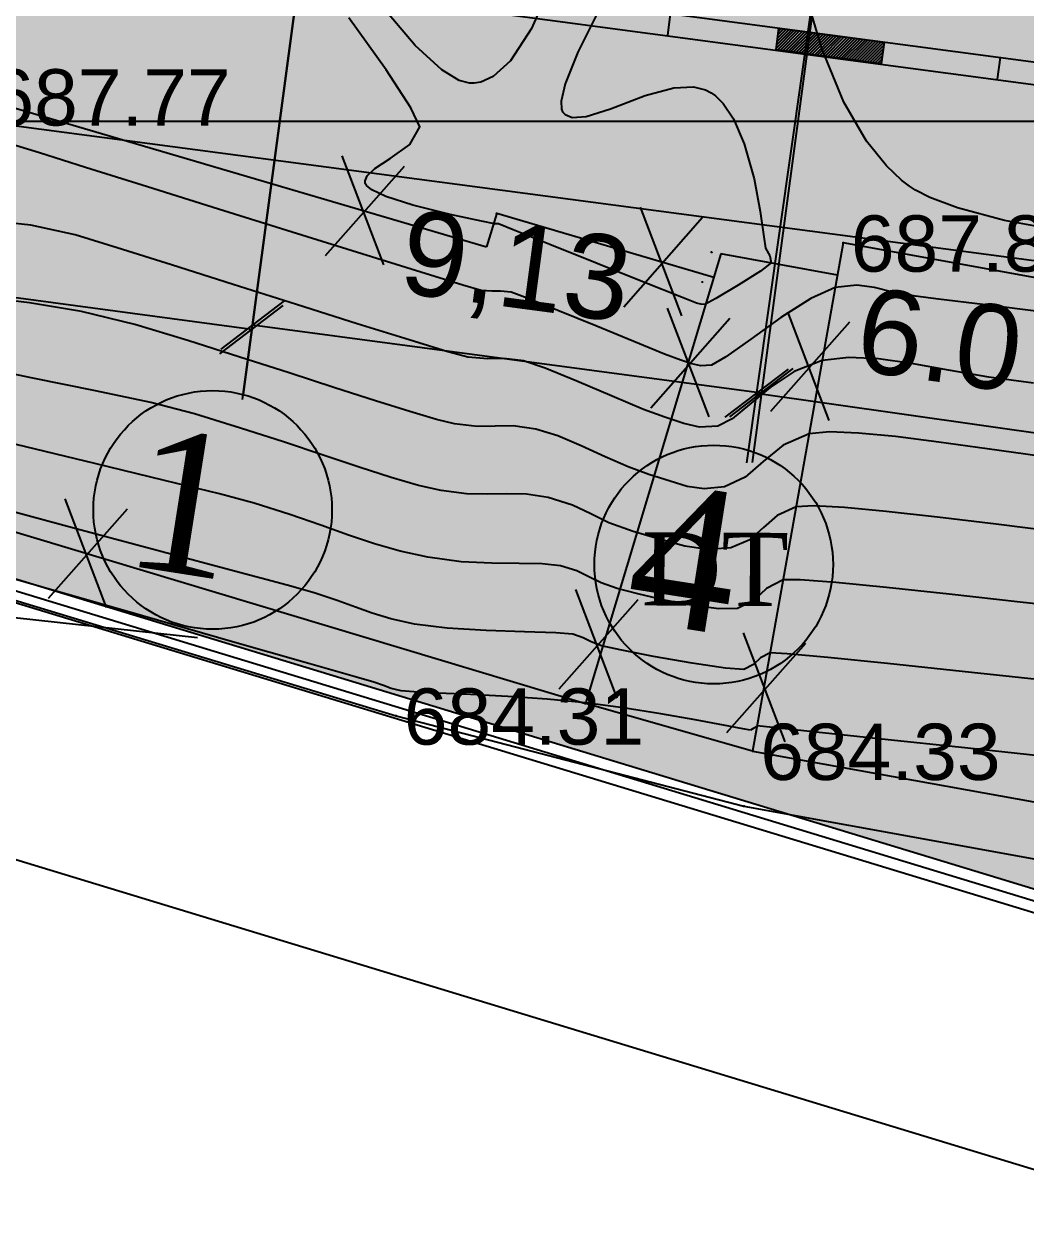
# Model space of a CAD drawing. Header units: feet. Extents: x 3381 to 683417, y 675186 to 4372291.
# Drawn here: x 682660.59 to 682678.39, y 4371923.06 to 4371944.6 of the extents above; entities that cross this region are included whole.
import ezdxf

# ---------------------------------------------------------------- set-up
doc = ezdxf.new("R2010")
doc.units = ezdxf.units.FT
doc.header["$MEASUREMENT"] = 0
doc.header["$PDMODE"] = 34
doc.header["$PDSIZE"] = 0.01
doc.linetypes.add('DUZ', pattern=[0])
doc.layers.get('0').update_dxf_attribs({"linetype": 'CONTINUOUS'})
doc.layers.get('Defpoints').update_dxf_attribs({"linetype": 'CONTINUOUS'})
for name, color, linetype in [('0_Point_Height', 2, 'CONTINUOUS'), ('0_Point_Point', 7, 'CONTINUOUS'), ('Layer8', 7, 'CONTINUOUS'), ('Yazilar', 7, 'CONTINUOUS')]:
    doc.layers.add(name, color=color, linetype=linetype)
for name, color, linetype, lineweight in [('ANA HORIZONTAL', 24, 'CONTINUOUS', 30), ('das tikili', 5, 'CONTINUOUS', 0), ('HORIZANTAL', 24, 'CONTINUOUS', 13), ('km setka', 170, 'CONTINUOUS', 15)]:
    doc.layers.add(name, color=color, linetype=linetype, lineweight=lineweight)
doc.styles.get("Standard").update_dxf_attribs({"font": 'arial.ttf', "height": 1.5})
doc.styles.add('style5', font='arialazlat.ttf', dxfattribs={"height": 400})
doc.dimstyles.new('ISO-25', dxfattribs={"dimtxt": 1.5, "dimasz": 1, "dimexe": 1.25, "dimexo": 0.625, "dimtad": 1, "dimtxsty": 'Standard', "dimblk": 'OBLIQUE', "dimcen": 2.5, "dimadec": 0, "dimazin": 0, "dimtfac": 1, "dimtmove": 0, "dimatfit": 3, "dimldrblk": 'OBLIQUE', "dimfxl": 1, "dimarcsym": 0})

# ---------------------------------------------------------------- blocks, each defined once
blk = doc.blocks.new('_Oblique')
at = {"color": 0, "linetype": 'ByBlock', "lineweight": -2}
blk.add_line((-0.5, -0.5), (0.5, 0.5), dxfattribs=at)
blk = doc.blocks.new('*D47')
at = {"color": 0, "lineweight": -2, "transparency": 16777216}
for p, q in [((682639.559, 4371940.221), (682638.048, 4371935.257)), ((682638.412, 4371936.453), (682730.412, 4371908.453)), ((682731.559, 4371912.221), (682730.048, 4371907.257))]:
    blk.add_line(p, q, dxfattribs=at)
at = {"layer": 'Defpoints', "color": 0, "lineweight": 30, "transparency": 16777216}
for p in [(682639.741, 4371940.819), (682731.741, 4371912.819), (682730.412, 4371908.453)]:
    blk.add_point(p, dxfattribs=at)
at = {"color": 0, "lineweight": -2, "transparency": 16777216}
for p, rotation in [((682638.412, 4371936.453), 163.072486935853), ((682730.412, 4371908.453), 343.072486935853)]:
    blk.add_blockref('_Oblique', p, dxfattribs=dict(at, rotation=rotation))
at = {"color": 0, "lineweight": 25, "transparency": 16777216, "insert": (682684.857, 4371923.913), "char_height": 1.5, "attachment_point": 5, "rotation": 343.0725}
blk.add_mtext('96,17', dxfattribs=at)
blk = doc.blocks.new('*D50')
at = {"color": 0, "lineweight": -2, "transparency": 16777216}
for p, q in [((682682.185, 4372025.104), (682678.574, 4372026.952)), ((682679.687, 4372026.383), (682636.687, 4371942.383)), ((682639.185, 4371941.104), (682635.574, 4371942.952))]:
    blk.add_line(p, q, dxfattribs=at)
at = {"layer": 'Defpoints', "color": 0, "lineweight": 30, "transparency": 16777216}
for p in [(682682.741, 4372024.819), (682636.687, 4371942.383), (682639.741, 4371940.819)]:
    blk.add_point(p, dxfattribs=at)
at = {"color": 0, "lineweight": -2, "transparency": 16777216}
for p, rotation in [((682679.687, 4372026.383), 62.89187712919826), ((682636.687, 4371942.383), 242.8918771291982)]:
    blk.add_blockref('_Oblique', p, dxfattribs=dict(at, rotation=rotation))
at = {"color": 0, "lineweight": 25, "transparency": 16777216, "insert": (682656.475, 4371984.388), "char_height": 1.5, "attachment_point": 5, "rotation": 62.8919}
blk.add_mtext('94,37', dxfattribs=at)
blk = doc.blocks.new('*D64')
at = {"color": 0, "lineweight": -2, "transparency": 16777216}
for p, q in [((682665.991, 4371949.336), (682664.48, 4371938.016)), ((682675.041, 4371948.129), (682673.53, 4371936.808)), ((682664.646, 4371939.255), (682673.695, 4371938.047))]:
    blk.add_line(p, q, dxfattribs=at)
at = {"layer": 'Defpoints', "color": 0, "lineweight": 30, "transparency": 16777216}
for p in [(682666.074, 4371949.956, 43.361), (682675.124, 4371948.748), (682673.695, 4371938.047)]:
    blk.add_point(p, dxfattribs=at)
at = {"color": 0, "lineweight": -2, "transparency": 16777216}
for p, rotation in [((682664.646, 4371939.255), 172.3976721899501), ((682673.695, 4371938.047), 352.3976721899501)]:
    blk.add_blockref('_Oblique', p, dxfattribs=dict(at, rotation=rotation))
at = {"color": 0, "lineweight": 25, "transparency": 16777216, "insert": (682669.315, 4371940.172), "char_height": 1.5, "attachment_point": 5, "rotation": 352.3977}
blk.add_mtext('9,13', dxfattribs=at)
blk = doc.blocks.new('*D68')
at = {"color": 0, "lineweight": -2, "transparency": 16777216}
for p, q in [((682645.937, 4371952.028), (682644.406, 4371940.624)), ((682665.992, 4371949.335), (682664.46, 4371937.931)), ((682664.627, 4371939.17), (682644.572, 4371941.863))]:
    blk.add_line(p, q, dxfattribs=at)
at = {"layer": 'Defpoints', "color": 0, "lineweight": 30, "transparency": 16777216}
for p in [(682646.021, 4371952.647, -452.353), (682666.075, 4371949.954, 43.361), (682644.572, 4371941.863)]:
    blk.add_point(p, dxfattribs=at)
at = {"color": 0, "lineweight": -2, "transparency": 16777216}
for p, rotation in [((682644.572, 4371941.863), 172.3520903646151), ((682664.627, 4371939.17), 352.3520903646152)]:
    blk.add_blockref('_Oblique', p, dxfattribs=dict(at, rotation=rotation))
at = {"color": 0, "lineweight": 25, "transparency": 16777216, "insert": (682654.846, 4371942.023), "char_height": 1.5, "attachment_point": 5, "rotation": 352.3521}
blk.add_mtext('20,23', dxfattribs=at)
blk = doc.blocks.new('*D83')
at = {"color": 0, "lineweight": -2, "transparency": 16777216}
for p, q in [((682665.454, 4371950.024), (682635.359, 4371953.309)), ((682636.602, 4371953.174), (682634.819, 4371936.839)), ((682663.67, 4371933.689), (682633.576, 4371936.975))]:
    blk.add_line(p, q, dxfattribs=at)
at = {"layer": 'Defpoints', "color": 0, "lineweight": 30, "transparency": 16777216}
for p in [(682666.075, 4371949.956, 43.361), (682634.819, 4371936.839), (682664.292, 4371933.622, 684.5)]:
    blk.add_point(p, dxfattribs=at)
at = {"color": 0, "lineweight": -2, "transparency": 16777216}
for p, rotation in [((682636.602, 4371953.174), 83.76950340475567), ((682634.819, 4371936.839), 263.7695034047557)]:
    blk.add_blockref('_Oblique', p, dxfattribs=dict(at, rotation=rotation))
at = {"color": 0, "lineweight": 25, "transparency": 16777216, "insert": (682634.445, 4371946.236), "char_height": 1.5, "attachment_point": 5, "rotation": 83.7695}
blk.add_mtext('{\\fArial|b0|i0|c238|p34;16.50}', dxfattribs=at)
blk = doc.blocks.new('*D29')
at = {"color": 0, "lineweight": -2, "transparency": 16777216}
for p, q in [((682643.187, 4371947.529), (682642.704, 4371943.882)), ((682642.868, 4371945.121), (682740.488, 4371932.197)), ((682740.807, 4371934.606), (682740.324, 4371930.958))]:
    blk.add_line(p, q, dxfattribs=at)
at = {"layer": 'Defpoints', "color": 0, "lineweight": 30, "transparency": 16777216}
for p in [(682643.269, 4371948.149), (682740.889, 4371935.225), (682740.488, 4371932.197)]:
    blk.add_point(p, dxfattribs=at)
at = {"color": 0, "lineweight": -2, "transparency": 16777216}
for p, rotation in [((682642.868, 4371945.121), 172.4585361197717), ((682740.488, 4371932.197), 352.4585361197717)]:
    blk.add_blockref('_Oblique', p, dxfattribs=dict(at, rotation=rotation))
at = {"color": 0, "lineweight": 25, "transparency": 16777216, "insert": (682691.86, 4371940.038), "char_height": 1.5, "attachment_point": 5, "rotation": 352.4585}
blk.add_mtext('{\\fArial|b0|i0|c238|p34;98.50}', dxfattribs=at)
blk = doc.blocks.new('*D31')
at = {"color": 0, "lineweight": -2, "transparency": 16777216}
blk.add_line((682646.404, 4371953.33), (682647.179, 4371954.843), dxfattribs=at)
blk.add_arc((682643.941, 4371948.521), 5.853, 352.4341, 62.879, dxfattribs=at)
at = {"layer": 'Defpoints', "color": 0, "lineweight": 30, "transparency": 16777216}
for p in [(682646.119, 4371952.774), (682645.258, 4371951.092), (682649.57, 4371950.126), (682643.941, 4371948.521), (682740.595, 4371935.683)]:
    blk.add_point(p, dxfattribs=at)
at = {"color": 0, "lineweight": -2, "transparency": 16777216}
for p, rotation in [((682646.609, 4371953.73), 152.8790078084072), ((682649.743, 4371947.75), 262.4341392842104)]:
    blk.add_blockref('_Oblique', p, dxfattribs=dict(at, rotation=rotation))
at = {"color": 0, "lineweight": 25, "transparency": 16777216, "insert": (682650.357, 4371951.883), "char_height": 1.5, "attachment_point": 5, "rotation": 297.6566}
blk.add_mtext('70°', dxfattribs=at)
blk = doc.blocks.new('*D32')
at = {"color": 0, "lineweight": -2, "transparency": 16777216}
blk.add_arc((682740.56, 4371935.687), 7.21, 68.4429, 172.4341, dxfattribs=at)
at = {"layer": 'Defpoints', "color": 0, "lineweight": 30, "transparency": 16777216}
for p in [(682763.481, 4371993.705), (682643.941, 4371948.521), (682738.925, 4371942.709), (682740.595, 4371935.683), (682731.623, 4371913.064)]:
    blk.add_point(p, dxfattribs=at)
at = {"color": 0, "lineweight": -2, "transparency": 16777216}
for p, rotation in [((682743.209, 4371942.393), 338.4429207151824), ((682733.413, 4371936.637), 262.434139284192)]:
    blk.add_blockref('_Oblique', p, dxfattribs=dict(at, rotation=rotation))
at = {"color": 0, "lineweight": 25, "transparency": 16777216, "insert": (682736.203, 4371943.103), "char_height": 1.5, "attachment_point": 5, "rotation": 30.4385}
blk.add_mtext('104°', dxfattribs=at)
blk = doc.blocks.new('*D42')
at = {"color": 0, "lineweight": -2, "transparency": 16777216}
for p, q in [((682675.036, 4371948.129), (682673.43, 4371936.803)), ((682681.162, 4371947.261), (682679.556, 4371935.935)), ((682673.606, 4371938.041), (682679.732, 4371937.172))]:
    blk.add_line(p, q, dxfattribs=at)
at = {"layer": 'Defpoints', "color": 0, "lineweight": 30, "transparency": 16777216}
for p in [(682675.124, 4371948.748), (682681.249, 4371947.88), (682679.732, 4371937.172)]:
    blk.add_point(p, dxfattribs=at)
at = {"color": 0, "lineweight": -2, "transparency": 16777216}
for p, rotation in [((682673.606, 4371938.041), 171.9316460418982), ((682679.732, 4371937.172), 351.9316460418983)]:
    blk.add_blockref('_Oblique', p, dxfattribs=dict(at, rotation=rotation))
at = {"color": 0, "lineweight": 25, "transparency": 16777216, "insert": (682676.864, 4371938.984), "char_height": 1.5, "attachment_point": 5, "rotation": 351.9316}
blk.add_mtext('{\\fArial|b0|i0|c238|p34;6.0}', dxfattribs=at)

msp = doc.modelspace()

# ---------------------------------------------------------------- hatches: boundary and pattern name
at = {"lineweight": 25}
h = msp.add_hatch(dxfattribs=at)
h.set_pattern_fill('GRASS', color=3)
h.set_pattern_definition([(90, (1845.1116, -2920.28305), (-0.707106781, 0.707106781), [0.1875, -1.226713563]), (45, (1845.1116, -2920.283), (-0.70710678119, 0.70710678119), [0.1875, -0.8125]), (135, (1845.1116, -2920.283), (-0.70710678119, -0.70710678119), [0.1875, -0.8125])])
edge = h.paths.add_edge_path(flags=16)
edge.add_arc((682658.082, 4371956.212), 3.56, 0, 360)
edge = h.paths.add_edge_path()
edge.add_line((682660.874, 4371958.42), (682665.412, 4371957.812))
edge.add_line((682665.412, 4371957.812), (682665.799, 4371960.701))
edge.add_line((682665.799, 4371960.701), (682658.472, 4371961.691))
edge.add_line((682658.472, 4371961.691), (682660.613, 4371977.547))
edge.add_line((682660.613, 4371977.547), (682668.986, 4371976.416))
edge.add_line((682668.986, 4371976.416), (682669.713, 4371981.799))
edge.add_line((682669.713, 4371981.799), (682665.061, 4371982.471))
edge.add_line((682665.061, 4371982.471), (682665.875, 4371988.112))
edge.add_line((682665.875, 4371988.112), (682673.997, 4371986.959))
edge.add_line((682673.997, 4371986.959), (682677.743, 4372014.074))
edge.add_line((682677.743, 4372014.074), (682677.836, 4372014.764))
edge.add_line((682677.836, 4372014.764), (682677.566, 4372014.27))
edge.add_line((682677.566, 4372014.27), (682640.028, 4371940.941))
edge.add_line((682640.028, 4371940.941), (682731.623, 4371913.064))
edge.add_line((682731.623, 4371913.064), (682763.481, 4371993.705))
edge.add_line((682763.481, 4371993.705), (682756.37, 4371996.426))
edge.add_line((682756.37, 4371996.426), (682754.616, 4371991.842))
edge.add_line((682754.616, 4371991.842), (682746.252, 4371994.776))
edge.add_arc((682905.681, 4371929.891), 172.127, 157.85455, 159.31778)
edge.add_line((682744.647, 4371990.683), (682758.012, 4371988.887))
edge.add_line((682758.012, 4371988.887), (682757.27, 4371983.639))
edge.add_line((682757.27, 4371983.639), (682743.941, 4371985.446))
edge.add_arc((682744.241, 4371982.305), 3.155, 95.4615, 167.5925)
edge.add_line((682741.16, 4371982.983), (682741.16, 4371982.028))
edge.add_line((682741.16, 4371982.028), (682742.827, 4371982.421))
edge.add_line((682742.827, 4371982.421), (682748.418, 4371981.442))
edge.add_line((682748.418, 4371981.442), (682746.468, 4371968.259))
edge.add_line((682746.468, 4371968.259), (682746.249, 4371968.259))
edge.add_line((682746.249, 4371968.259), (682741.16, 4371968.976))
edge.add_line((682741.16, 4371968.976), (682741.771, 4371974.344))
edge.add_line((682741.771, 4371974.344), (682746.874, 4371973.645))
edge.add_line((682746.874, 4371973.645), (682747.225, 4371976.207))
edge.add_line((682747.225, 4371976.207), (682742.045, 4371976.917))
edge.add_line((682742.045, 4371976.917), (682742.641, 4371982.005))
edge.add_line((682742.641, 4371982.005), (682741.06, 4371981.796))
edge.add_line((682741.06, 4371981.796), (682739.004, 4371965.83))
edge.add_line((682739.004, 4371965.83), (682747.74, 4371964.621))
edge.add_line((682747.74, 4371964.621), (682746.909, 4371957.265))
edge.add_line((682746.909, 4371957.265), (682738.126, 4371958.481))
edge.add_line((682738.126, 4371958.481), (682737.747, 4371955.83))
edge.add_line((682737.747, 4371955.83), (682731.62, 4371956.634))
edge.add_arc((682731.183, 4371946.643), 10, 87.4993, 110.7786)
edge.add_line((682727.636, 4371955.993), (682737.385, 4371954.567))
edge.add_line((682737.385, 4371954.567), (682736.758, 4371951.072))
edge.add_line((682736.758, 4371951.072), (682733.448, 4371951.598))
edge.add_line((682733.448, 4371951.598), (682733.841, 4371954.672))
edge.add_line((682733.841, 4371954.672), (682731.31, 4371955.007))
edge.add_line((682731.31, 4371955.007), (682730.905, 4371951.945))
edge.add_line((682730.905, 4371951.945), (682727.581, 4371952.385))
edge.add_line((682727.581, 4371952.385), (682727.933, 4371955.482))
edge.add_line((682727.933, 4371955.482), (682727.139, 4371955.789))
edge.add_arc((682731.353, 4371946.431), 10.263, 114.2395, 179.0096)
edge.add_line((682721.091, 4371946.608), (682720.741, 4371943.972))
edge.add_line((682720.741, 4371943.972), (682717.755, 4371944.299))
edge.add_line((682717.755, 4371944.299), (682716.874, 4371939.436))
edge.add_line((682716.874, 4371939.436), (682708.165, 4371940.649))
edge.add_line((682708.165, 4371940.649), (682708.852, 4371945.55))
edge.add_line((682708.852, 4371945.55), (682701.926, 4371946.469))
edge.add_line((682701.926, 4371946.469), (682702.361, 4371949.743))
edge.add_arc((682699.387, 4371950.138), 3, 352.4412, 442.1402)
edge.add_line((682699.797, 4371953.11), (682687.911, 4371954.75))
edge.add_line((682687.911, 4371954.75), (682686.64, 4371945.333))
edge.add_line((682686.64, 4371945.333), (682679.337, 4371946.312))
edge.add_line((682679.337, 4371946.312), (682680.591, 4371955.761))
edge.add_line((682680.591, 4371955.761), (682677.575, 4371956.183))
edge.add_line((682677.575, 4371956.183), (682676.314, 4371946.678))
edge.add_line((682676.314, 4371946.678), (682674.884, 4371946.953))
edge.add_line((682674.884, 4371946.953), (682664.163, 4371948.496))
edge.add_line((682664.163, 4371948.496), (682665.212, 4371956.326))
edge.add_line((682665.212, 4371956.326), (682661.592, 4371956.811))
edge.add_arc((682658.082, 4371956.212), 3.56, 9.688, 38.3434)
h = msp.add_hatch(dxfattribs=at)
h.set_pattern_fill('ANSI31', scale=0.3, angle=-0.0118)
h.set_pattern_definition([(44.9882312419, (-3305.74585, -3950.886588), (-0.0265110571503, 0.02652195031993), [])])
h.paths.add_polyline_path([(682674, 4371944.528), (682675.875, 4371944.277), (682675.821, 4371943.894), (682673.957, 4371944.141)])

# ---------------------------------------------------------------- linework, layer by layer
at = {"color": 7, "lineweight": 25}
for p, q in [((682672.073, 4371944.784), (682672.022, 4371944.399)), ((682677.935, 4371944.005), (682677.884, 4371943.622))]:
    msp.add_line(p, q, dxfattribs=at)
at = {"color": 30, "linetype": 'Continuous', "lineweight": 25}
for p, q in [((682633.997, 4371942.376, 684.685), (682667.198, 4371932.307, 684.313)), ((682667.198, 4371932.307, 684.313), (682673.381, 4371930.7, 684.364)), ((682673.381, 4371930.7, 684.364), (682693.452, 4371927.045, 683.701))]:
    msp.add_line(p, q, dxfattribs=at)
at = {"color": 1, "lineweight": 25}
for p, q in [((682665.943, 4371940.488, -144.004), (682667.346, 4371942.076, -144.004)), ((682666.235, 4371942.257, 553.496), (682666.972, 4371940.324, -144.004)), ((682671.537, 4371941.347, 988.197), (682672.273, 4371939.414, 290.697)), ((682671.244, 4371939.578, 290.697), (682672.647, 4371941.167, 290.697)), ((682672.02, 4371939.551, 1036.294), (682672.757, 4371937.619, 338.794)), ((682674.156, 4371939.489, 1035.794), (682674.892, 4371937.556, 338.294)), ((682671.728, 4371937.782, 338.794), (682673.131, 4371939.371, 338.794)), ((682673.863, 4371937.72, 338.294), (682675.266, 4371939.309, 338.294)), ((682661.31, 4371936.164, 1033.349), (682662.046, 4371934.231, 335.849)), ((682661.018, 4371934.395, 335.849), (682662.42, 4371935.984, 335.849)), ((682670.389, 4371934.553, 1033.794), (682671.125, 4371932.62, 336.294)), ((682670.097, 4371932.784, 336.294), (682671.499, 4371934.373, 336.294)), ((682673.37, 4371933.778, 1033.558), (682674.107, 4371931.845, 336.058)), ((682673.078, 4371932.009, 336.058), (682674.481, 4371933.598, 336.058))]:
    msp.add_line(p, q, dxfattribs=at)
at = {"linetype": 'Continuous', "lineweight": 25}
for q in [(682670.563, 4371932.522, 684.493), (682691.864, 4371928.372, 683.822)]:
    msp.add_line((682673.537, 4371931.68, 684.329), q, dxfattribs=at)
at = {"color": 7, "lineweight": 25}
for points in [[(682751.627, 4371998.67), (682764.001, 4371993.934), (682731.859, 4371912.574), (682639.454, 4371940.698), (682682.645, 4372025.07), (682742.284, 4372002.245)], [(682751.484, 4371998.296), (682763.481, 4371993.705), (682731.623, 4371913.064), (682640.028, 4371940.941), (682682.837, 4372024.568), (682742.141, 4372001.872)], [(682742.393, 4372001.805), (682742.568, 4372002.166), (682717.245, 4372011.848), (682678.351, 4372016.681), (682643.305, 4371948.218), (682740.854, 4371935.23), (682756.631, 4371975.146), (682756.272, 4371975.288), (682740.595, 4371935.683), (682643.941, 4371948.521), (682678.63, 4372016.248), (682717.144, 4372011.474), (682742.393, 4372001.805)], [(682674, 4371944.528), (682675.874, 4371944.279), (682675.822, 4371943.894), (682673.957, 4371944.143), (682674, 4371944.528)]]:
    msp.add_lwpolyline(points, dxfattribs=at)
at = {"color": 1, "lineweight": 25}
msp.add_lwpolyline([(682639.741, 4371940.819), (682682.741, 4372024.819), (682763.741, 4371993.819), (682731.741, 4371912.819)], close=True, dxfattribs=at)
at = {"color": 7, "linetype": 'DUZ', "lineweight": 25}
for centre in [(682663.937, 4371935.965), (682672.845, 4371934.995, 0.5)]:
    msp.add_circle(centre, 2.121, dxfattribs=at)
at = {"color": 1, "lineweight": 25}
msp.add_point((682675.147, 4371940.715, 687.807), dxfattribs=at)
at = {"layer": '0_Point_Point', "lineweight": 25}
for p in [(682668.987, 4371941.238, 688.078), (682672.807, 4371940.546, 688.134), (682672.644, 4371940.017, 688.185), (682670.563, 4371932.522, 684.493), (682667.198, 4371932.307, 684.313), (682673.537, 4371931.68, 684.329), (682673.381, 4371930.7, 684.364)]:
    msp.add_point(p, dxfattribs=at)
at = {"layer": 'ANA HORIZONTAL', "color": 32, "lineweight": 25}
for p, q in [((682661.511, 4371935.63, 685), (682659.836, 4371936.084, 685)), ((682663.042, 4371935.219, 685), (682661.511, 4371935.63, 685)), ((682664.327, 4371934.876, 685), (682663.042, 4371935.219, 685)), ((682665.26, 4371934.625, 685), (682664.327, 4371934.876, 685)), ((682665.739, 4371934.492, 685), (682665.26, 4371934.625, 685)), ((682666.152, 4371934.357, 685), (682665.739, 4371934.492, 685)), ((682666.477, 4371934.237, 685), (682666.152, 4371934.357, 685)), ((682666.775, 4371934.129, 685), (682666.477, 4371934.237, 685)), ((682667.104, 4371934.029, 685), (682666.775, 4371934.129, 685)), ((682667.525, 4371933.937, 685), (682667.104, 4371934.029, 685)), ((682668.106, 4371933.865, 685), (682667.525, 4371933.937, 685)), ((682668.798, 4371933.823, 685), (682668.106, 4371933.865, 685)), ((682669.481, 4371933.799, 685), (682668.798, 4371933.823, 685)), ((682670.035, 4371933.78, 685), (682669.481, 4371933.799, 685)), ((682670.34, 4371933.755, 685), (682670.035, 4371933.78, 685)), ((682670.524, 4371933.693, 685), (682670.34, 4371933.755, 685)), ((682670.666, 4371933.621, 685), (682670.524, 4371933.693, 685)), ((682670.849, 4371933.552, 685), (682670.666, 4371933.621, 685)), ((682671.18, 4371933.479, 685), (682670.849, 4371933.552, 685)), ((682671.777, 4371933.362, 685), (682671.18, 4371933.479, 685)), ((682672.46, 4371933.241, 685), (682671.777, 4371933.362, 685)), ((682673.055, 4371933.151, 685), (682672.46, 4371933.241, 685)), ((682673.552, 4371933.215, 685), (682673.382, 4371933.131, 685)), ((682673.677, 4371933.335, 685), (682673.552, 4371933.215, 685)), ((682673.848, 4371933.423, 685), (682673.677, 4371933.335, 685)), ((682674.148, 4371933.409, 685), (682673.848, 4371933.423, 685)), ((682674.871, 4371933.343, 685), (682674.148, 4371933.409, 685)), ((682675.936, 4371933.235, 685), (682674.871, 4371933.343, 685)), ((682677.259, 4371933.095, 685), (682675.936, 4371933.235, 685)), ((682673.382, 4371933.131, 685), (682673.055, 4371933.151, 685)), ((682678.761, 4371932.932, 685), (682677.259, 4371933.095, 685))]:
    msp.add_line(p, q, dxfattribs=at)
at = {"layer": 'ANA HORIZONTAL', "color": 32, "lineweight": 25, "elevation": 687.5}
msp.add_lwpolyline([(682678.713, 4371939.478), (682677.628, 4371939.615), (682676.842, 4371939.714), (682676.435, 4371939.764), (682676.027, 4371939.838), (682675.702, 4371939.919), (682675.387, 4371939.961), (682675.005, 4371939.918), (682674.572, 4371939.726), (682674.041, 4371939.386), (682673.506, 4371939.003), (682673.062, 4371938.684), (682672.803, 4371938.536), (682672.614, 4371938.525), (682672.454, 4371938.564), (682672.258, 4371938.627), (682671.969, 4371938.735), (682671.422, 4371938.957), (682670.747, 4371939.235), (682670.072, 4371939.512), (682669.527, 4371939.73), (682669.241, 4371939.833), (682669.054, 4371939.855), (682668.901, 4371939.851), (682668.712, 4371939.867), (682668.387, 4371939.961), (682667.64, 4371940.19), (682666.59, 4371940.516), (682665.352, 4371940.903), (682664.043, 4371941.313), (682662.78, 4371941.709), (682661.679, 4371942.054), (682660.856, 4371942.312), (682660.429, 4371942.444)], dxfattribs=at)
at = {"layer": 'das tikili', "color": 1, "lineweight": 25}
for p, q in [((682637.695, 4371949.787, 686.974), (682668.808, 4371940.642, 167.929)), ((682634.233, 4371943.461, 684.746), (682670.563, 4371932.522, 684.493)), ((682668.987, 4371941.238, 1269.019), (682668.808, 4371940.642, 1269.019)), ((682668.987, 4371941.238, 688.078), (682672.846, 4371940.104, 623.701)), ((682675.147, 4371940.715, 687.807), (682673.537, 4371931.68, 684.329)), ((682693.542, 4371937.372, 687.364), (682675.147, 4371940.715, 687.807)), ((682672.97, 4371940.517, 684.493), (682670.563, 4371932.522, 684.493)), ((682675.045, 4371940.14, 688.08), (682672.97, 4371940.517, 688.13))]:
    msp.add_line(p, q, dxfattribs=at)
at = {"layer": 'HORIZANTAL', "color": 32, "linetype": 'Continuous', "lineweight": 25}
for p, q in [((682660.683, 4371939.644, 686.5), (682659.796, 4371939.751, 686.5)), ((682661.608, 4371939.495, 686.5), (682660.683, 4371939.644, 686.5)), ((682662.553, 4371939.263, 686.5), (682661.608, 4371939.495, 686.5)), ((682663.498, 4371938.974, 686.5), (682662.553, 4371939.263, 686.5)), ((682664.421, 4371938.683, 686.5), (682663.498, 4371938.974, 686.5)), ((682665.299, 4371938.401, 686.5), (682664.421, 4371938.683, 686.5)), ((682660.738, 4371938.308, 686), (682659.559, 4371938.549, 686)), ((682666.109, 4371938.138, 686.5), (682665.299, 4371938.401, 686.5)), ((682661.855, 4371938.083, 686), (682660.738, 4371938.308, 686)), ((682662.838, 4371937.873, 686), (682661.855, 4371938.083, 686)), ((682666.831, 4371937.905, 686.5), (682666.109, 4371938.138, 686.5)), ((682663.615, 4371937.673, 686), (682662.838, 4371937.873, 686)), ((682667.441, 4371937.714, 686.5), (682666.831, 4371937.905, 686.5)), ((682664.429, 4371937.421, 686), (682663.615, 4371937.673, 686)), ((682667.917, 4371937.573, 686.5), (682667.441, 4371937.714, 686.5)), ((682668.237, 4371937.495, 686.5), (682667.917, 4371937.573, 686.5)), ((682665.194, 4371937.173, 686), (682664.429, 4371937.421, 686)), ((682668.64, 4371937.451, 686.5), (682668.237, 4371937.495, 686.5)), ((682668.962, 4371937.457, 686.5), (682668.64, 4371937.451, 686.5)), ((682669.282, 4371937.459, 686.5), (682668.962, 4371937.457, 686.5)), ((682669.681, 4371937.402, 686.5), (682669.282, 4371937.459, 686.5)), ((682670.072, 4371937.28, 686.5), (682669.681, 4371937.402, 686.5)), ((682674.542, 4371937.32, 686.5), (682674.077, 4371937.117, 686.5)), ((682674.902, 4371937.353, 686.5), (682674.542, 4371937.32, 686.5)), ((682675.42, 4371937.332, 686.5), (682674.902, 4371937.353, 686.5)), ((682676.076, 4371937.268, 686.5), (682675.42, 4371937.332, 686.5)), ((682661.844, 4371936.788, 685.5), (682660.443, 4371937.129, 685.5)), ((682665.9, 4371936.938, 686), (682665.194, 4371937.173, 686)), ((682670.491, 4371937.104, 686.5), (682670.072, 4371937.28, 686.5)), ((682670.914, 4371936.909, 686.5), (682670.491, 4371937.104, 686.5)), ((682674.077, 4371937.117, 686.5), (682673.723, 4371936.826, 686.5)), ((682676.846, 4371937.171, 686.5), (682676.076, 4371937.268, 686.5)), ((682677.708, 4371937.052, 686.5), (682676.846, 4371937.171, 686.5)), ((682666.542, 4371936.726, 686), (682665.9, 4371936.938, 686)), ((682671.323, 4371936.729, 686.5), (682670.914, 4371936.909, 686.5)), ((682678.641, 4371936.922, 686.5), (682677.708, 4371937.052, 686.5)), ((682663.08, 4371936.489, 685.5), (682661.844, 4371936.788, 685.5)), ((682667.111, 4371936.544, 686), (682666.542, 4371936.726, 686)), ((682671.694, 4371936.597, 686.5), (682671.323, 4371936.729, 686.5)), ((682673.723, 4371936.826, 686.5), (682673.401, 4371936.545, 686.5)), ((682664.056, 4371936.249, 685.5), (682663.08, 4371936.489, 685.5)), ((682667.599, 4371936.402, 686), (682667.111, 4371936.544, 686)), ((682672.07, 4371936.478, 686.5), (682671.694, 4371936.597, 686.5)), ((682672.374, 4371936.383, 686.5), (682672.07, 4371936.478, 686.5)), ((682673.401, 4371936.545, 686.5), (682673.034, 4371936.374, 686.5)), ((682664.677, 4371936.083, 685.5), (682664.056, 4371936.249, 685.5)), ((682668, 4371936.309, 686), (682667.599, 4371936.402, 686)), ((682668.448, 4371936.253, 686), (682668, 4371936.309, 686)), ((682668.825, 4371936.245, 686), (682668.448, 4371936.253, 686)), ((682669.168, 4371936.253, 686), (682668.825, 4371936.245, 686)), ((682669.515, 4371936.245, 686), (682669.168, 4371936.253, 686)), ((682669.901, 4371936.186, 686), (682669.515, 4371936.245, 686)), ((682672.673, 4371936.339, 686.5), (682672.374, 4371936.383, 686.5)), ((682673.034, 4371936.374, 686.5), (682672.673, 4371936.339, 686.5)), ((682665.311, 4371935.882, 685.5), (682664.677, 4371936.083, 685.5)), ((682670.333, 4371936.052, 686), (682669.901, 4371936.186, 686)), ((682670.658, 4371935.897, 686), (682670.333, 4371936.052, 686)), ((682674.311, 4371936.021, 686), (682673.971, 4371935.869, 686)), ((682674.624, 4371936.038, 686), (682674.311, 4371936.021, 686)), ((682675.168, 4371936.008, 686), (682674.624, 4371936.038, 686)), ((682665.86, 4371935.693, 685.5), (682665.311, 4371935.882, 685.5)), ((682670.982, 4371935.736, 686), (682670.658, 4371935.897, 686)), ((682673.971, 4371935.869, 686), (682673.729, 4371935.651, 686)), ((682675.912, 4371935.938, 686), (682675.168, 4371936.008, 686)), ((682676.821, 4371935.837, 686), (682675.912, 4371935.938, 686)), ((682677.865, 4371935.711, 686), (682676.821, 4371935.837, 686)), ((682666.351, 4371935.519, 685.5), (682665.86, 4371935.693, 685.5)), ((682671.413, 4371935.582, 686), (682670.982, 4371935.736, 686)), ((682673.729, 4371935.651, 686), (682673.488, 4371935.436, 686)), ((682679.01, 4371935.569, 686), (682677.865, 4371935.711, 686)), ((682666.812, 4371935.364, 685.5), (682666.351, 4371935.519, 685.5)), ((682671.898, 4371935.439, 686), (682671.413, 4371935.582, 686)), ((682672.332, 4371935.323, 686), (682671.898, 4371935.439, 686)), ((682673.488, 4371935.436, 686), (682673.15, 4371935.293, 686)), ((682667.273, 4371935.231, 685.5), (682666.812, 4371935.364, 685.5)), ((682667.762, 4371935.123, 685.5), (682667.273, 4371935.231, 685.5)), ((682672.741, 4371935.264, 686), (682672.332, 4371935.323, 686)), ((682673.15, 4371935.293, 686), (682672.741, 4371935.264, 686)), ((682660.886, 4371934.598, 684.5), (682658.979, 4371935.146, 684.5)), ((682668.356, 4371935.044, 685.5), (682667.762, 4371935.123, 685.5)), ((682668.901, 4371935.018, 685.5), (682668.356, 4371935.044, 685.5)), ((682669.384, 4371935.015, 685.5), (682668.901, 4371935.018, 685.5)), ((682669.795, 4371935.009, 685.5), (682669.384, 4371935.015, 685.5)), ((682670.12, 4371934.971, 685.5), (682669.795, 4371935.009, 685.5)), ((682670.41, 4371934.881, 685.5), (682670.12, 4371934.971, 685.5)), ((682670.627, 4371934.778, 685.5), (682670.41, 4371934.881, 685.5)), ((682670.843, 4371934.669, 685.5), (682670.627, 4371934.778, 685.5)), ((682674.381, 4371934.723, 685.5), (682674.079, 4371934.722, 685.5)), ((682675.013, 4371934.675, 685.5), (682674.381, 4371934.723, 685.5)), ((682662.692, 4371934.08, 684.5), (682660.886, 4371934.598, 684.5)), ((682671.131, 4371934.567, 685.5), (682670.843, 4371934.669, 685.5)), ((682671.493, 4371934.473, 685.5), (682671.131, 4371934.567, 685.5)), ((682673.781, 4371934.567, 685.5), (682673.563, 4371934.359, 685.5)), ((682674.079, 4371934.722, 685.5), (682673.781, 4371934.567, 685.5)), ((682675.915, 4371934.588, 685.5), (682675.013, 4371934.675, 685.5)), ((682677.029, 4371934.469, 685.5), (682675.915, 4371934.588, 685.5)), ((682671.97, 4371934.363, 685.5), (682671.493, 4371934.473, 685.5)), ((682672.479, 4371934.266, 685.5), (682671.97, 4371934.363, 685.5)), ((682673.563, 4371934.359, 685.5), (682673.266, 4371934.212, 685.5)), ((682678.294, 4371934.328, 685.5), (682677.029, 4371934.469, 685.5)), ((682679.652, 4371934.172, 685.5), (682678.294, 4371934.328, 685.5)), ((682664.292, 4371933.622, 684.5), (682662.692, 4371934.08, 684.5)), ((682672.938, 4371934.206, 685.5), (682672.479, 4371934.266, 685.5)), ((682673.266, 4371934.212, 685.5), (682672.938, 4371934.206, 685.5)), ((682665.58, 4371933.253, 684.5), (682664.292, 4371933.622, 684.5)), ((682666.451, 4371933.003, 684.5), (682665.58, 4371933.253, 684.5)), ((682666.801, 4371932.902, 684.5), (682666.451, 4371933.003, 684.5)), ((682666.974, 4371932.843, 684.5), (682666.801, 4371932.902, 684.5)), ((682667.111, 4371932.794, 684.5), (682666.974, 4371932.843, 684.5)), ((682667.287, 4371932.751, 684.5), (682667.111, 4371932.794, 684.5)), ((682667.516, 4371932.731, 684.5), (682667.287, 4371932.751, 684.5)), ((682667.945, 4371932.711, 684.5), (682667.516, 4371932.731, 684.5)), ((682668.519, 4371932.685, 684.5), (682667.945, 4371932.711, 684.5)), ((682669.184, 4371932.65, 684.5), (682668.519, 4371932.685, 684.5)), ((682669.885, 4371932.602, 684.5), (682669.184, 4371932.65, 684.5)), ((682670.567, 4371932.537, 684.5), (682669.885, 4371932.602, 684.5)), ((682671.237, 4371932.448, 684.5), (682670.567, 4371932.537, 684.5)), ((682671.903, 4371932.342, 684.5), (682671.237, 4371932.448, 684.5)), ((682672.514, 4371932.235, 684.5), (682671.903, 4371932.342, 684.5)), ((682673.018, 4371932.14, 684.5), (682672.514, 4371932.235, 684.5)), ((682673.363, 4371932.074, 684.5), (682673.018, 4371932.14, 684.5)), ((682673.497, 4371932.05, 684.5), (682673.363, 4371932.074, 684.5)), ((682673.557, 4371932.087, 684.5), (682673.497, 4371932.05, 684.5)), ((682673.616, 4371932.125, 684.5), (682673.557, 4371932.087, 684.5)), ((682673.898, 4371932.096, 684.5), (682673.616, 4371932.125, 684.5)), ((682674.668, 4371932.015, 684.5), (682673.898, 4371932.096, 684.5)), ((682675.835, 4371931.891, 684.5), (682674.668, 4371932.015, 684.5)), ((682677.308, 4371931.734, 684.5), (682675.835, 4371931.891, 684.5)), ((682678.993, 4371931.554, 684.5), (682677.308, 4371931.734, 684.5))]:
    msp.add_line(p, q, dxfattribs=at)
for points, elevation in [([(682670.014, 4371945.447), (682669.604, 4371944.52), (682669.231, 4371943.95), (682668.923, 4371943.67), (682668.703, 4371943.57), (682668.589, 4371943.55), (682668.505, 4371943.551), (682668.321, 4371943.601), (682668.01, 4371943.789), (682667.537, 4371944.222), (682666.875, 4371945.004)], 688.5), ([(682679.317, 4371940.873), (682678.017, 4371941.111), (682677.178, 4371941.334), (682676.686, 4371941.519), (682676.43, 4371941.65), (682676.325, 4371941.719), (682676.184, 4371941.828), (682675.918, 4371942.079), (682675.562, 4371942.522), (682675.161, 4371943.211), (682674.767, 4371944.169), (682674.475, 4371945.153)], 688), ([(682670.847, 4371944.945), (682670.428, 4371944.102), (682670.204, 4371943.542), (682670.13, 4371943.23), (682670.137, 4371943.088), (682670.159, 4371943.04), (682670.204, 4371942.992), (682670.327, 4371942.941), (682670.578, 4371942.958), (682671.007, 4371943.097), (682671.628, 4371943.334), (682672.134, 4371943.47), (682672.488, 4371943.483), (682672.701, 4371943.43), (682672.798, 4371943.38), (682672.874, 4371943.326), (682673.014, 4371943.188), (682673.196, 4371942.917), (682673.389, 4371942.47), (682673.562, 4371941.853), (682673.673, 4371941.268), (682673.736, 4371940.82), (682673.766, 4371940.616), (682673.84, 4371940.479), (682673.869, 4371940.359), (682673.678, 4371940.212), (682673.279, 4371939.962), (682672.88, 4371939.725), (682672.687, 4371939.617), (682672.614, 4371939.625), (682672.54, 4371939.642), (682672.27, 4371939.749), (682671.616, 4371940.01), (682670.772, 4371940.348), (682669.93, 4371940.685), (682669.282, 4371940.944), (682669.021, 4371941.049), (682668.95, 4371941.053), (682668.716, 4371941.098), (682668.161, 4371941.215), (682667.493, 4371941.381), (682667.017, 4371941.534), (682666.764, 4371941.652), (682666.67, 4371941.73), (682666.65, 4371941.769), (682666.646, 4371941.815), (682666.681, 4371941.905), (682666.818, 4371942.036), (682667.092, 4371942.213), (682667.443, 4371942.462), (682667.619, 4371942.775), (682667.463, 4371943.113), (682667.019, 4371943.787), (682666.357, 4371944.715)], 688), ([(682678.532, 4371938.216), (682677.737, 4371938.325), (682677.016, 4371938.45), (682676.363, 4371938.566), (682675.775, 4371938.648), (682675.247, 4371938.674), (682674.774, 4371938.619), (682674.274, 4371938.426), (682673.846, 4371938.143), (682673.482, 4371937.839), (682673.175, 4371937.586), (682672.919, 4371937.455), (682672.592, 4371937.436), (682672.315, 4371937.503), (682671.976, 4371937.612), (682671.599, 4371937.751), (682671.037, 4371937.987), (682670.412, 4371938.255), (682669.846, 4371938.487), (682669.461, 4371938.617), (682669.113, 4371938.659), (682668.827, 4371938.651), (682668.475, 4371938.681), (682668.118, 4371938.777), (682667.431, 4371938.986), (682666.504, 4371939.275), (682665.43, 4371939.615), (682664.3, 4371939.973), (682663.206, 4371940.32), (682662.239, 4371940.624), (682661.491, 4371940.854), (682660.706, 4371941.026), (682659.979, 4371941.106)], 687)]:
    msp.add_lwpolyline(points, dxfattribs=dict(at, elevation=elevation))
at = {"layer": 'km setka', "lineweight": 25, "flags": 128}
msp.add_lwpolyline([(682601.007, 4371942.877), (682852.088, 4371942.877)], dxfattribs=at)

# ---------------------------------------------------------------- texts
at = {"layer": '0_Point_Height', "color": 0, "lineweight": 25}
for s, p in [('687.77', (682659.985, 4371942.798, 687.773)), ('687.81', (682675.283, 4371940.201, 687.807)), ('684.31', (682667.334, 4371931.793, 684.313)), ('684.33', (682673.673, 4371931.166, 684.329))]:
    msp.add_text(s, height=1, dxfattribs=at).set_placement(p)
at = {"layer": 'Layer8', "color": 0, "lineweight": 25, "char_height": 2.5, "width": 81.30669, "attachment_point": 7, "rotation": 351.0579, "style": 'style5'}
for s, insert in [('{\\fTimes New Roman|b0|i0|c238|p18;1}', (682662.303, 4371934.999, -6)), ('{\\fTimes New Roman|b0|i0|c238|p18;4}', (682671.211, 4371934.029, -5.5))]:
    msp.add_mtext(s, dxfattribs=dict(at, insert=insert))
at = {"layer": 'Yazilar', "lineweight": 25, "insert": (682671.566, 4371935.568), "char_height": 1.3, "width": 0.10588, "attachment_point": 1, "rotation": 359.7512}
msp.add_mtext('{\\fTimes New Roman|b0|i0|c0|p18;DT}', dxfattribs=at)

# ---------------------------------------------------------------- dimensions: what is measured, and where the dimension line sits
at = {"color": 7, "lineweight": 25}
for base, p1, p2, angle, picture, middle in [((682636.687, 4371942.383), (682682.741, 4372024.819), (682639.741, 4371940.819), 242.8919, '*D50', (682657.834, 4371983.692)), ((682644.572, 4371941.863), (682666.075, 4371949.954, 43.361), (682646.021, 4371952.647, -452.353), 172.3521, '*D68', (682654.643, 4371940.511)), ((682673.695, 4371938.047), (682666.074, 4371949.956, 43.361), (682675.124, 4371948.748), 352.3977, '*D64', (682669.113, 4371938.659))]:
    dim = msp.add_linear_dim(base=base, p1=p1, p2=p2, angle=angle, dimstyle='ISO-25', dxfattribs=at)
    dim.commit()
    dim.dimension.update_dxf_attribs({"geometry": picture, "text_midpoint": middle, "dimtype": 161})
at = {"color": 3, "lineweight": 25}
for base, line1, line2, picture, middle in [((682738.925, 4371942.709), ((682740.595, 4371935.683), (682643.941, 4371948.521)), ((682763.481, 4371993.705), (682731.623, 4371913.064)), '*D32', (682736.203, 4371943.103)), ((682649.57, 4371950.126), ((682646.119, 4371952.774), (682645.258, 4371951.092)), ((682740.595, 4371935.683), (682643.941, 4371948.521)), '*D31', (682650.357, 4371951.883))]:
    dim = msp.add_angular_dim_2l(base=base, line1=line1, line2=line2, dimstyle='ISO-25', dxfattribs=at)
    dim.commit()
    dim.dimension.update_dxf_attribs({"geometry": picture, "text_midpoint": middle})
at = {"color": 7, "lineweight": 25}
dim = msp.add_linear_dim(base=(682634.819, 4371936.839), p1=(682666.075, 4371949.956, 43.361), p2=(682664.292, 4371933.622, 684.5), angle=263.7695, text='{\\fArial|b0|i0|c238|p34;16.50}', dimstyle='ISO-25', dxfattribs=at)
dim.commit()
dim.dimension.update_dxf_attribs({"geometry": '*D83', "text_midpoint": (682635.828, 4371946.085), "dimtype": 161})
dim = msp.add_aligned_dim(p1=(682675.124, 4371948.748), p2=(682681.249, 4371947.88), distance=-10.814, text='{\\fArial|b0|i0|c238|p34;6.0}', dimstyle='ISO-25', dxfattribs=at)
dim.commit()
dim.dimension.update_dxf_attribs({"geometry": '*D42', "text_midpoint": (682676.864, 4371938.984)})
at = {"color": 3, "lineweight": 25}
dim = msp.add_aligned_dim(p1=(682643.269, 4371948.149), p2=(682740.889, 4371935.225), distance=-3.055, text='{\\fArial|b0|i0|c238|p34;98.50}', dimstyle='ISO-25', dxfattribs=at)
dim.commit()
dim.dimension.update_dxf_attribs({"geometry": '*D29', "text_midpoint": (682691.86, 4371940.038)})
at = {"color": 7, "lineweight": 25}
dim = msp.add_aligned_dim(p1=(682639.741, 4371940.819), p2=(682731.741, 4371912.819), distance=-4.564, dimstyle='ISO-25', dxfattribs=at)
dim.commit()
dim.dimension.update_dxf_attribs({"geometry": '*D47', "text_midpoint": (682684.857, 4371923.913)})

doc.saveas('drawing.dxf')
